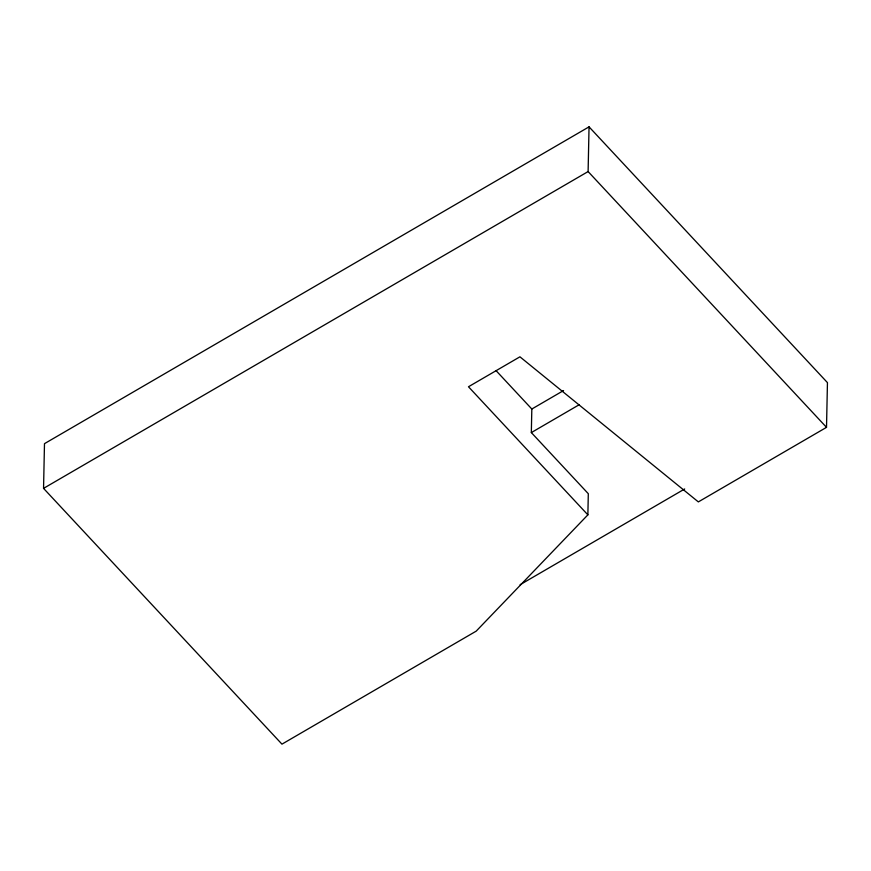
<?xml version="1.0" encoding="UTF-8"?>
<svg xmlns="http://www.w3.org/2000/svg" width="871" height="871" viewBox="0 0 871 871"><rect width="100%" height="100%" fill="white"/><g stroke="black" fill="none" stroke-linecap="round" stroke-linejoin="round"><path stroke-width="1.31" d="M43.55 488.37L44.486 443.655L589.046 126.85L827.45 382.63L826.514 427.345L698.346 501.903L519.933 356.816L468.478 386.757L587.871 514.859L476.187 631.148L281.954 744.15L43.55 488.37L588.11 171.565L589.046 126.85M587.871 514.859L588.306 493.705L531.332 432.582L531.822 409.022L496.035 370.611M531.822 409.022L563.559 390.556M531.332 432.582L579.226 404.71M520.118 584.702L684.682 488.969M588.11 171.565L826.514 427.345"/></g></svg>
